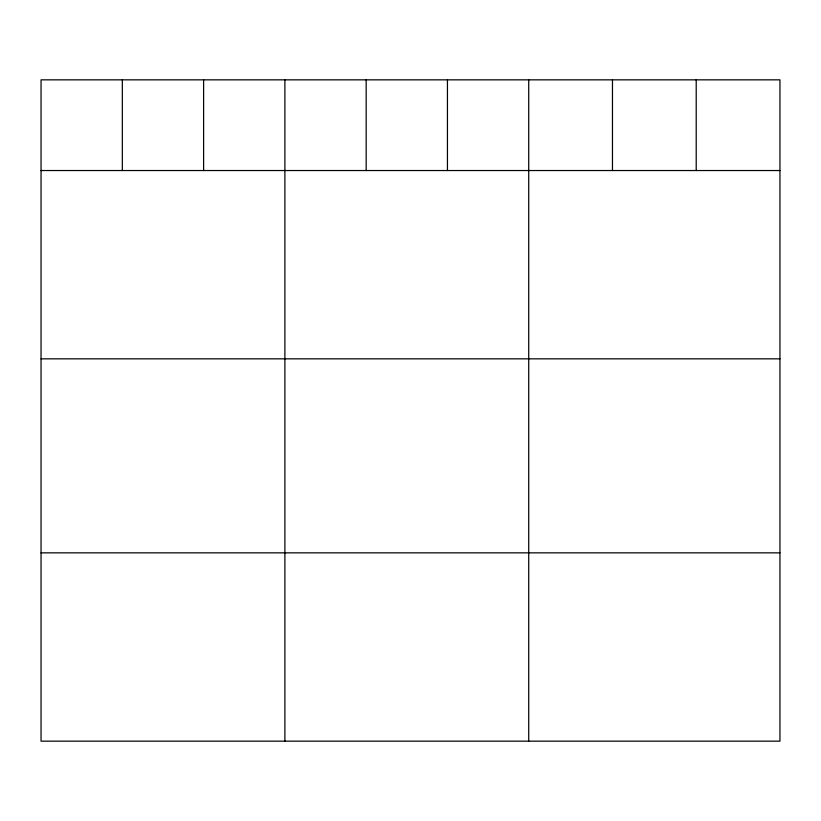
<?xml version="1.0" encoding="UTF-8"?>
<svg xmlns="http://www.w3.org/2000/svg" width="821" height="821" viewBox="0 0 821 821"><rect width="100%" height="100%" fill="white"/><g stroke="black" fill="none" stroke-linecap="round" stroke-linejoin="round"><path stroke-width="1.23" d="M779.95 170.532L779.95 741.158L41.05 741.158L41.05 79.842L779.95 79.842L779.95 170.532L41.05 170.532M41.05 358.839L779.95 358.839M41.05 552.851L779.95 552.851M696.208 79.842L696.208 170.532M612.466 79.842L612.466 170.532M528.724 79.842L528.724 741.158M447.445 79.842L447.445 170.532M366.166 79.842L366.166 170.532M284.887 79.842L284.887 741.158M203.608 79.842L203.608 170.532M122.329 79.842L122.329 170.532"/></g></svg>
